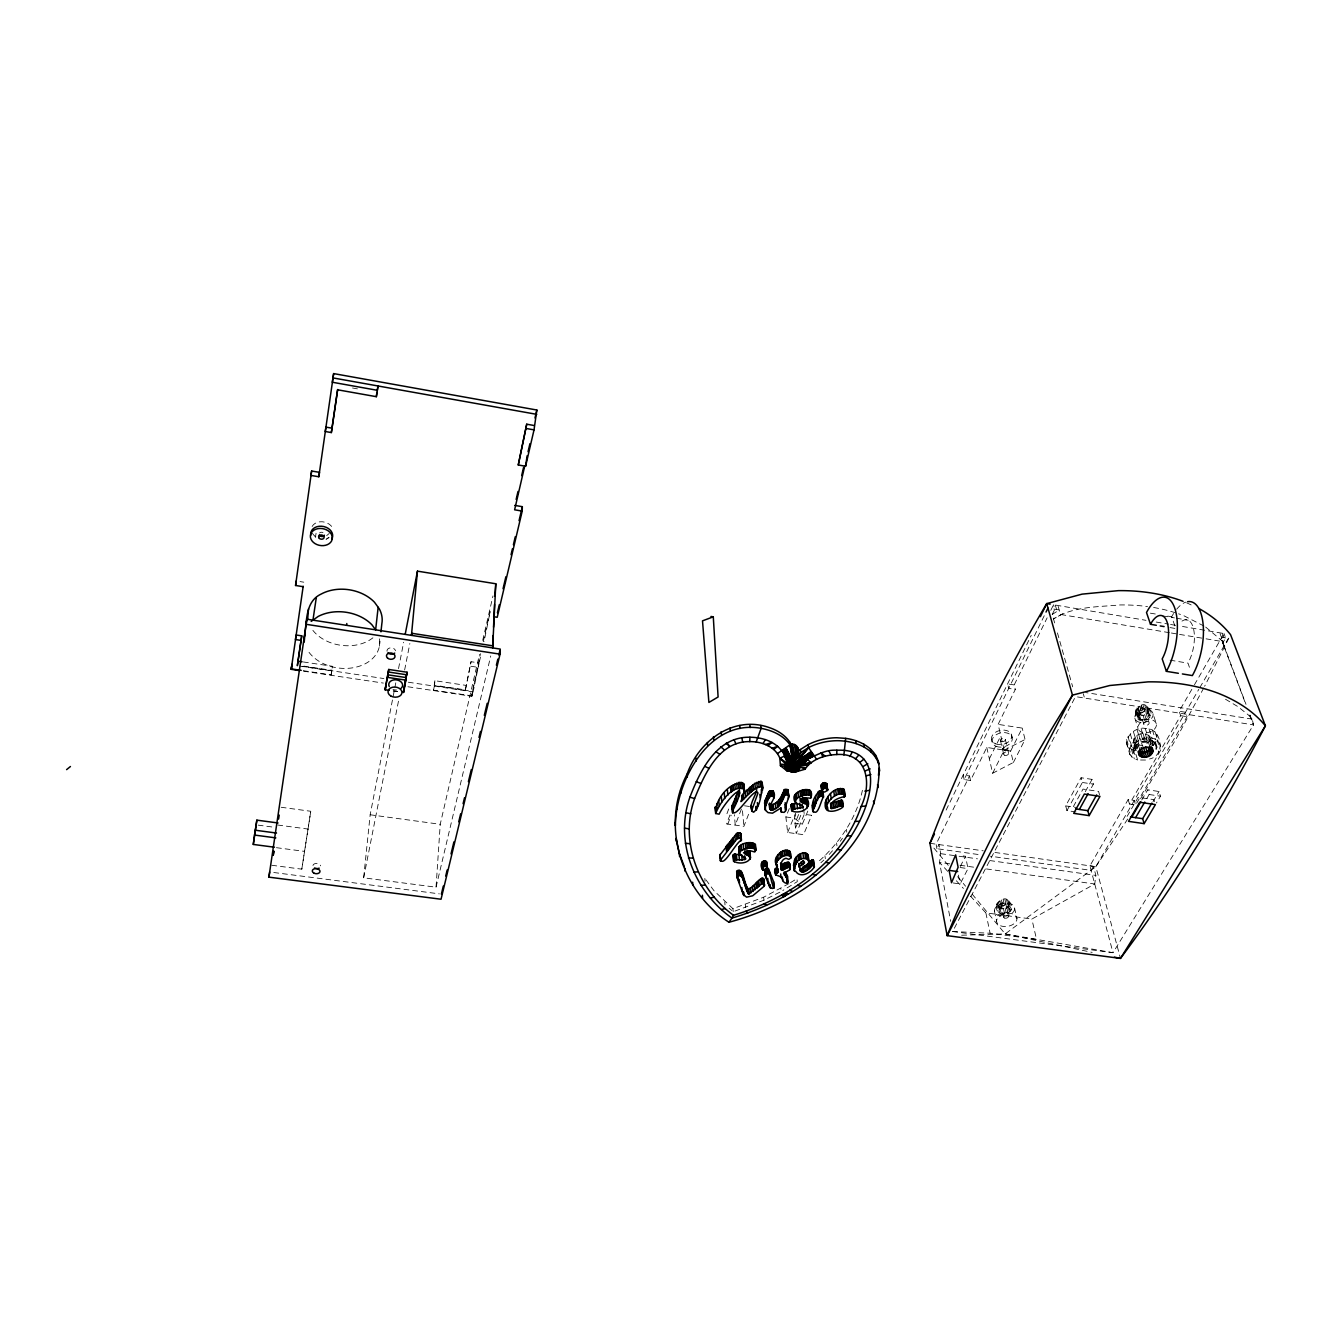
<?xml version="1.0" encoding="UTF-8"?>
<svg xmlns="http://www.w3.org/2000/svg" width="1332" height="1332" viewBox="0 0 1332 1332"><rect width="100%" height="100%" fill="white"/><g stroke="black" fill="none" stroke-linecap="round" stroke-linejoin="round"><path stroke-width="0.75" stroke-dasharray="5 3.75" d="M1136.313 750.649C1123.858 732.117 1154.511 725.857 1152.646 746.936M1135.43 711.837C1148.317 689.776 1155.16 726.373 1135.43 711.837C1134.231 727.705 1159.006 719.813 1148.45 707.575M1135.763 749.233L1133.432 740.009M1135.447 710.589L1137.645 718.664M1137.178 748.917C1137.212 742.74 1147.052 739.893 1150.831 744.521M434.898 680.702L433.516 690.143L472.294 695.92L479.12 662.936L471.045 661.704L465.401 689.876L434.548 685.247L434.898 680.702L465.667 685.331M407.942 686.763L471.411 696.22L480.452 653.679M472.294 695.92L472.527 691.375L433.849 685.58M465.401 689.876L471.045 661.704M395.787 682.817L370.163 814.768L363.653 877.821L436.047 887.195L440.226 824.292L479.453 654.512M379.404 646.203L380.07 640.043M1145.52 760.039L1137.645 759.989L1134.681 750.316C1117.032 746.07 1132.433 725.507 1145.204 728.438C1161.471 727.438 1166.649 755.594 1149.533 758.974M1160.522 746.519C1155.46 724.758 1110.988 749.7 1137.645 759.989M1132.933 747.235L1135.114 755.061L1133.232 751.348C1133.482 740.009 1157.058 736.213 1156.126 749.383C1157.924 735.73 1136.529 736.479 1132.933 747.235L1133.549 749.233M1153.296 745.287L1157.042 739.743L1156.725 734.148M970.412 896.053L985.863 912.87L1031.867 919.047L1094.737 883.998L1095.87 875.407L1093.439 866.333L993.506 852.264M303.213 670.679L331.135 674.858L332.401 666.283L302.081 661.771M331.135 674.858L332.401 666.283M271.761 865.267L301.798 869.163L310.772 811.271L280.386 807.159M301.798 869.163L310.772 811.271M978.054 854.478L936.929 848.7L938.977 844.555L940.708 853.679L939.526 862.42L950.698 921.378M316.067 533.266L315.451 537.279L314.136 534.282M996.569 904.761C1011.937 885.663 1013.802 920.029 996.569 904.761C993.672 919.779 1018.764 914.818 1009.756 902.064M398.534 668.614L403.663 642.224M363.653 877.821L399.001 698.517M404.628 669.996L409.856 643.506M433.516 690.143L434.548 685.247M482.717 640.359L492.99 595.904M483.233 641.674L490.176 611.638L484.099 641.491M471.411 696.22L480.935 655.128M436.047 887.195L490.742 655.943M862.42 790.309C856.409 818.597 839.11 843.556 817.582 862.42M726.939 813.702L728.954 808.341M729.953 814.984L726.573 823.909L743.905 826.34L749.417 812.104M1137.228 716.25C1138.694 710.905 1148.484 708.624 1150.698 714.402M727.805 824.092L731.185 815.167M741.391 809.09L735.247 825.124L734.348 814.734M1135.796 747.685C1137.695 741.042 1149.866 738.228 1152.696 745.387L1149.732 736.28M1146.885 743.656L1150.232 739.277M803.562 808.557L804.262 814.268L811.671 815.317L803.546 834.681L787.645 832.467L785.88 816.949L789.476 808.124M787.645 832.467L795.62 813.036M795.82 814.618L794.372 818.148L796.203 833.665L804.262 814.268M798.617 814.485L794.988 823.293L802.28 824.325L808.158 810.239M795.537 827.938L802.83 810.322M946.12 810.089L1031.251 635.347M986.779 747.452L992.623 773.243L1013.369 762.47L1010.638 751.082L986.779 747.452L970.512 780.485L964.168 779.553L1046.153 611.821M964.168 779.553L963.202 775.024L969.546 775.957L936.08 844.172L936.929 848.7M992.623 773.243L1004.195 750.149L998.118 724.375L1015.317 689.443L1014.201 684.931L1047.135 617.815M1050.782 610.356L1053.529 604.761L1146.003 620.329M1054.644 622.926L1052.23 614.435L1054.811 609.223L1053.529 604.761M1228.787 638.261L1204.644 686.263M989.36 758.84L1000.815 735.764M1010.638 751.082L1022.227 728.105L998.118 724.375M960.305 866.466L965.5 856.26L959.589 855.427M1013.369 762.47L1025.057 739.493L1022.227 728.105M953.229 882.983L960.156 883.932L968.014 868.614L965.5 856.26M1203.728 687.995L1176.239 738.677L1140.275 799.217M1225.523 699.25L1237.794 706.559L1248.334 714.934L1252.213 719.113L1253.529 724.908L1112.986 952.696L952.63 931.534L969.896 898.501M970.862 896.669L1074.508 698.451M1076.006 811.954L1066.949 810.639L1065.7 805.877L1081.084 777.738L1092.073 779.387L1093.406 784.132L1090.076 790.142M1066.949 810.639L1082.383 782.483L1081.084 777.738M1073.342 806.643L1083.016 789.093L1098.584 791.408L1099.516 794.705M1085.28 791.674L1092.073 779.387M961.654 935.214L1005.194 933.915L1112.986 952.696L1089.909 865.85L1128.171 799.55L1134.281 800.449L1135.164 803.462M1133.582 804.661L1129.486 804.045L1180.652 715.667L1179.17 711.255L1193.439 686.529M1194.454 684.765L1224.008 633.549L1180.818 626.19M1093.439 866.333L1091.108 870.362L990.375 856.21M1244.804 701.681L1222.726 642.973L1225.656 637.911L1224.008 633.549M972.193 894.172L1005.194 933.915L1095.836 866.682L1198.817 689.343M1199.849 687.578L1228.504 638.178M1127.088 816.416L1138.194 797.319L1153.895 799.65L1155.41 804.595M1136.646 803.196L1187.012 716.683L1185.513 712.27L1179.17 711.255M1141.74 800.016L1147.718 789.809L1159.023 791.508L1160.488 796.203L1156.459 802.996M1146.769 798.584L1149.15 794.505L1147.718 789.809M1152.996 801.697L1159.023 791.508M1127.705 819.047L1095.836 866.682L1120.478 958.407M840.242 841.291L842.423 838.244M829.203 854.445L833.083 850.149M1011.271 908.923C1009.706 902.547 996.786 905.044 998.068 911.604M820.912 862.72L823.859 860.056M326.656 535.614L329.22 533.466M326.057 539.627L328.638 537.479M1052.23 614.435L1059.223 609.973L1051.398 608.657M705.977 879.886L713.919 890.625L732.95 908.707L763.636 897.219L788.91 883.616M790.525 882.633L796.952 878.687L797.285 881.651L782.8 890.509M1062.653 613.786L1053.512 618.93C1072.793 606.293 1097.851 607.026 1120.046 604.944A153.696 105.511 -14.9 0 1 1147.535 606.576M1004.195 750.149L1025.057 739.493M734.981 911.071L763.935 900.182L781.201 891.491L780.885 888.544M1142.806 745.371L1136.579 745.054L1133.399 741.558M952.63 931.534L990.092 933.233L1036.529 939.376L1031.867 919.047M273.776 872.51L439.327 893.855M276.423 847.685L304.212 851.331M277.705 825.008L308.358 829.103M258.142 825.124L273.51 827.172M370.163 814.768L440.226 824.292M949.749 863.835L939.526 862.42L947.951 871.594M959.956 865.267L974.241 867.249M986.496 868.947L1094.737 883.998M960.089 867.515L968.014 868.614M929.936 843.306L983.249 850.815M1089.909 865.85L1095.836 866.682M940.708 853.679L957.042 855.96M959.09 856.26L977.455 858.824M989.709 860.539L1095.87 875.407M744.488 805.777L749.733 806.526M785.88 816.949L794.372 818.148L802.28 824.325M1082.383 782.483L1093.406 784.132M303.896 666.117L331.735 670.296M302.164 666.333L383.849 678.554M408.341 682.234L471.645 691.708M299.367 666.033L331.785 670.878M1149.15 794.505L1160.488 796.203M303.53 671.178L383.366 683.083M393.489 690.808L397.552 691.408M393.206 690.975L397.252 691.591M1065.7 805.877L1076.556 807.492M470.795 666.233L478.904 667.465M1252.213 719.113L1085.613 692.54M300.033 581.585L303.779 582.184M1014.201 684.931L1007.608 683.882L1008.724 688.394L1015.317 689.443M1077.505 696.936L1253.529 724.908L1249.649 714.035M1180.652 715.667L1187.012 716.683M1170.112 660.189L1187.977 663.136L1190.475 670.246M1156.243 622.061L1168.53 624.125M1170.578 624.475L1178.77 625.84M1169.962 627.572L1175.806 628.554L1171.661 616.766A44.788 19.714 -79 0 1 1173.592 613.503M1225.656 637.911L1221.411 637.196L1222.726 642.973M1169.346 632.683L1060.505 614.452L1057.924 605.494M1171.377 633.016L1177.505 634.049M1179.536 634.398L1204.011 638.494M1206.059 638.827L1223.092 641.691L1224.424 647.452L1222.01 640.492L1246.019 704.362M1150.382 613.17L1158.124 614.468M1167.798 616.117L1171.661 616.766M1162.586 615.884L1174.408 617.882M1176.372 618.215L1188.194 620.212M352.497 387.978L358.608 389.077M1005.194 933.915L1092.157 952.397M1186.629 602.813L1191.824 605.227M1204.011 626.057L1183.915 615.767A153.696 105.511 -14.9 0 0 1178.57 613.802M1205.693 627.089L1223.092 641.691L1219.729 632.75M729.103 908.274L731.834 910.522M956.376 880.768L963.402 888.411M933.899 848.068L948.417 865.567M957.658 876.689L965.583 886.23M1222.277 633.166L1223.958 637.628M1249.899 715.234L1253.529 724.908M1153.079 713.852A9.391 6.377 -16 0 1 1140.275 722.443A9.391 6.377 -16 0 1 1138.494 711.521A9.391 6.377 -16 0 1 1153.079 713.852L1156.392 724.092A9.441 6.377 -15.8 0 1 1143.489 732.7A9.441 6.377 -15.8 0 1 1141.724 721.761A9.441 6.377 -15.8 0 1 1156.392 724.092M1147.585 706.609L1150.665 715.667M1155.011 731.801L1158.107 741.474M1148.351 711.271L1150.182 716.949M1146.369 705.893L1148.184 711.554M1157.042 739.743L1160.139 749.417M1147.451 712.487L1149.266 718.164M1144.837 705.461L1146.652 711.138M1152.396 730.003L1155.493 739.66M1155.643 742.623L1158.723 752.297M1144.937 709.69A2.731 1.848 -16 0 1 1141.224 712.187A2.731 1.848 -16 0 1 1140.692 709.007A2.731 1.848 -16 0 1 1144.937 709.69L1149.133 722.826A2.747 1.848 -15.9 0 1 1145.387 725.341A2.747 1.848 -15.9 0 1 1144.854 722.16A2.747 1.848 -15.9 0 1 1149.133 722.826M1143.139 705.377L1144.937 711.038M1155.26 743.256L1155.893 745.254M1155.776 745.254L1156.409 747.252M1153.995 741.541L1154.628 743.539M1144.638 714.385L1146.436 720.046M1149.05 728.854L1152.13 738.511M1141.358 705.61L1143.339 712.287M1152.047 740.209L1152.679 742.19M1152.03 741.841L1153.246 745.67M1142.923 714.934L1144.721 720.612M1139.643 706.176L1141.441 711.854M1148.65 735.081L1151.081 742.757M1149.583 739.36L1150.215 741.358M1149.616 740.842L1152.03 748.517M1139.643 710.905L1143.788 724.059M1145.204 728.438L1149.533 741.857M1138.094 707.026L1139.892 712.703M1137.961 708.557L1139.742 714.235M1148.467 742.34L1149.683 746.17M1139.459 715.084L1141.258 720.762M1145.204 733.682L1147.618 741.341M1136.829 708.091L1138.61 713.769M1146.735 739.044L1147.368 741.042M1137.861 713.186L1139.659 718.864M1137.944 714.668L1139.726 720.346M1135.93 709.307L1137.711 714.984M1136.712 713.952L1138.494 719.63M1143.072 733.566L1145.47 741.241M1141.124 728.787L1144.155 738.444M1143.722 739.31L1144.338 741.308M1140.841 733.865L1143.239 741.541M1134.814 718.065L1138.011 728.304M1140.725 740.126L1141.358 742.124M1141.607 743.09L1142.623 746.37M1138.694 734.565L1141.074 742.24M1137.095 729.886L1140.109 739.543M1136.762 735.614L1139.126 743.273M1137.994 741.425L1138.61 743.423M1138.477 745.57L1139.659 749.4M1135.164 736.929L1137.528 744.605M1133.399 731.651L1136.379 741.308M1135.68 743.123L1138.344 750.815M1134.032 738.428L1136.396 746.103M1135.031 744.172L1137.395 751.847M1130.285 733.949L1133.249 743.622M1133.965 745.104L1134.564 747.102M1134.098 746.703L1135.264 750.532M1130.352 741.691L1133.832 753.346M1127.971 736.646L1130.918 746.32M1131.351 749.183L1134.298 758.857M1126.589 739.526L1129.536 749.2M1128.737 747.418L1131.667 757.092M1126.273 742.407L1129.936 754.778M1128.171 799.55L1129.486 804.045M1083.282 693.739L1084.231 697.019M1055.294 605.061L1056.576 609.523M1057.458 632.916L1072.693 686.829M1011.604 735.081L1012.203 737.562M1005.294 739.393L1008.557 753.113M1000.449 740.509L1003.679 754.228M991.624 739.693L992.19 742.19M1014.684 908.524A10.24 6.51 -10.4 0 1 999.583 915.966A10.24 6.51 -10.4 0 1 999.366 904.594A10.24 6.51 -10.4 0 1 1014.684 908.524L1016.965 918.73A10.29 6.51 -10.4 0 1 1001.764 926.173A10.29 6.51 -10.4 0 1 1001.564 914.818A10.29 6.51 -10.4 0 1 1016.965 918.73M1009.057 901.098L1011.071 910.072M1007.974 900.315L1010.422 911.205M1006.559 899.783L1007.824 905.544M1008.108 906.476L1009.373 912.237M1006.742 907.342L1007.991 913.086M1004.927 899.533L1006.193 905.294M1005.66 903.446L1008.441 916.15M1003.179 899.599L1004.445 905.344M1005.127 907.958L1006.376 913.702M1001.448 899.949L1002.696 905.71M1003.396 908.307L1004.644 914.068M1000.915 904.478L1003.662 917.182M999.832 900.582L1001.081 906.343M998.451 901.448L999.699 907.192M1000.032 908.124L1001.264 913.885M998.351 905.41L999.583 911.171A5.195 3.313 -10.4 0 0 1007.924 911.871A5.195 3.313 -10.4 0 0 1006.642 906.426A5.195 3.313 -10.4 0 0 999.383 910.322M997.418 902.48L999.866 913.352M969.546 775.957L970.512 780.485M996.769 903.612L998.767 912.587M994.405 910.922L996.569 921.128M985.863 912.87L990.092 933.233M958.407 875.091L960.156 883.932M846.369 829.22L846.802 832.167M836.546 842.906L836.962 845.853M824.941 855.777L825.341 858.724M763.636 897.219L763.935 900.182M742.473 810.805L743.905 826.34M745.404 904.678L745.67 907.625M732.95 908.707L733.199 911.654M724.774 901.947L725.008 904.911M704.844 878.354L705.044 881.318M1153.629 607.492A153.696 105.511 -14.9 0 1 1176.755 613.203M1176.672 609.223A44.788 19.714 -79 0 1 1185.746 602.147M1181.984 621.128A26.324 11.588 -79 0 1 1194.021 631.418A26.324 11.588 -79 0 1 1187.977 663.136M396.536 689.959A6.96 5.062 5.6 0 1 392.99 689.427M387.046 651.298A4.279 3.163 6.2 0 1 390.642 647.852A4.279 3.163 6.2 0 1 395.487 650.765M312.97 865.517A3.863 2.547 5.6 0 1 316.733 863.452A3.863 2.547 5.6 0 1 320.612 865.85M379.437 638.844A38.145 28.138 7.9 0 1 351.964 667.931A38.145 28.138 7.9 0 1 307.026 649.317M372.893 637.828A37.646 28.072 8.2 0 1 311.455 628.388M319.547 532.95A2.764 2.131 10.5 0 1 322.993 532.567M329.171 537.579A11.039 8.508 10.5 0 1 326.723 538.544M315.851 536.779A11.039 8.508 10.5 0 1 312.304 533.05M312.138 526.473A11.039 8.508 10.5 0 1 322.178 521.761A11.039 8.508 10.5 0 1 332.434 527.722M1002.563 748.8C1006.826 754.994 1008.907 742.707 1002.563 748.8M995.687 743.872A10.256 7.11 -12.5 0 0 1011.687 736.946A10.256 7.11 -12.5 0 0 997.435 731.268A10.256 7.11 -12.5 0 0 995.687 743.872M996.269 746.37A10.273 7.11 -12.5 0 0 1012.287 739.443A10.273 7.11 -12.5 0 0 998.034 733.765A10.273 7.11 -12.5 0 0 996.269 746.37M1001.281 741.458A2.481 1.715 -12.5 0 0 1005.294 740.009A2.481 1.715 -12.5 0 0 1002.064 738.411A2.481 1.715 -12.5 0 0 1001.281 741.458M1001.731 905.327A2.431 1.548 -10.5 0 0 1005.66 903.995A2.431 1.548 -10.5 0 0 1002.497 902.58A2.431 1.548 -10.5 0 0 1001.731 905.327M1004.478 918.014A2.448 1.548 -10.4 0 0 1008.424 916.699A2.448 1.548 -10.4 0 0 1005.244 915.267A2.448 1.548 -10.4 0 0 1004.478 918.014M1141.807 719.746A5.461 3.713 -16 0 0 1149.266 714.735A5.461 3.713 -16 0 0 1140.758 713.386A5.461 3.713 -16 0 0 1141.807 719.746M1004.511 755.177A2.498 1.715 -12.4 0 0 1008.557 753.729A2.498 1.715 -12.4 0 0 1005.294 752.13A2.498 1.715 -12.4 0 0 1004.511 755.177"/><path stroke-width="1.5" d="M534.132 425.507L526.723 424.192L518.265 464.985L525.591 466.25L534.032 429.87L536.846 410.023L333.649 373.593L332.284 382.234L377.406 390.309L377.955 385.964L332.967 377.905M773.376 792.806L772.993 790.992L768.864 791.774L764.735 801.464L765.467 810.272L768.065 812.62L772.51 813.186L781.035 807.941L781.418 812.104L784.082 812.387L785.48 811.105L786.03 804.961L788.91 796.653L787.728 789.676L784.365 789.56C781.817 795.753 778.171 805.028 770.096 804.661L769.43 804.029L770.645 809.923C778.737 810.306 782.4 801.015 784.981 794.838L788.344 794.954M798.634 768.481L798.684 766.932M525.591 466.25L527.106 455.794M518.265 464.985L526.723 424.192M799.816 767.382C795.953 771.578 788.744 769.23 785.547 765.284L785.364 767.498C787.861 754.711 809.989 767.182 794.471 772.277L804.878 769.28C811.804 759.073 824.874 755.061 836.746 754.528L836.862 750.216C881.568 748.434 873.559 793.306 859.556 821.278C834.898 871.245 783.982 902.696 731.984 918.081L728.97 922.243C681.035 891.358 660.306 825.39 687.112 774.042C698.8 740.825 733.632 715.018 769.18 727.555A46.853 33.217 -5.4 0 1 789.626 741.874L792.873 748.434L794.421 758.358L792.507 758.258M1152.846 750.632C1150.432 743.789 1136.596 747.951 1139.143 755.028C1143.738 760.772 1156.642 754.794 1151.797 747.352M493.606 616.699L497.219 617.282L522.211 511.088L522.327 506.676L514.768 505.394M808.174 856.942C806.926 847.652 792.274 856.243 794.372 863.619L793.556 865.317L794.521 866.25M794.971 868.88C795.237 850.682 822.427 860.039 799.633 869.679C802.763 875.74 809.823 868.248 812.637 865.134L814.368 866.599C811.688 872.61 800.282 878.687 795.803 871.478L794.155 870.579L794.405 862.503M500.049 654.162L500.249 649.084L306.893 619.213L306.11 624.308L500.049 654.162L441.042 899.233L268.914 877.155L306.893 619.213M493.19 635.481L492.657 647.901L495.787 583.766L417.465 571.145L405.244 634.099M493.539 627.206L494.522 604.428M494.888 596.137L495.787 583.766M836.746 754.528C867.432 752.43 872.244 783.216 861.121 806.476C842.157 862.653 788.028 898.667 733.499 915.284C697.835 889.393 679.437 840.875 694.605 798.584C704.462 774.392 718.814 741.125 749.75 741.608L749.933 737.245C761.971 737.262 774.924 741.325 782.217 751.415L792.94 761.887L789.626 741.874M754.728 846.22C756.709 839.693 735.614 842.773 739.576 849.649L739.876 853.163M798.9 768.314L799 766.633M774.142 887.578C770.412 882.5 770.762 871.195 766.599 868.331L767.132 873.592L765.117 875.424L769.913 887.628L772.443 888.494L774.142 887.578L773.576 881.734L768.431 868.581M719.779 855.261L736.546 833.549L740.043 832.766L740.942 833.715L741.425 840.142C735.397 842.307 720.779 873.775 720.046 855.793M720.179 860.539L736.996 838.81L740.509 838.044L741.425 840.142M403.879 689.743L403.646 692.324L406.293 677.588L387.945 674.825L387.679 677.405L406.06 680.153M407.076 672.227L403.33 692.49L407.076 672.227L388.728 669.463L385.098 689.776L389.16 690.376M417.465 571.145L411.455 635.364L411.871 633.299L493.14 645.87M785.364 767.349C789.227 770.845 795.853 770.046 799.3 766.333L796.886 763.369L792.074 762.653L787.678 764.618L786.296 768.114L788.711 771.128L795.97 771.128L799.117 768.164L799.2 763.419C797.169 767.948 790.975 772.31 786.196 769.247M798.384 768.664L795.304 771.228L797.868 768.914L797.452 766.166L792.34 764.601L787.945 767.465L788.378 770.229C799.3 775.507 793.223 746.586 789.976 744.821A46.936 33.233 -5.4 0 0 769.513 730.502C713.12 712.12 676.14 777.522 675.357 825.54L675.191 822.577M799.067 866.949C797.618 864.168 804.528 858.324 804.495 862.803L799.067 866.949L798.651 863.452M733.499 915.284L731.984 918.081C694.405 891.724 674.109 841.408 689.926 797.152C700.066 770.712 716.783 736.363 749.933 737.245M878.454 775.39L879.187 767.998C878.604 848.934 800.299 903.263 728.97 922.243M385.098 689.776L388.728 669.463M385.364 689.593L385.631 687.029M789.726 869.813C791.008 861.454 777.605 878.038 781.451 864.901C786.663 860.722 792.19 861.754 789.726 869.813L783.616 873.426C788.161 876.606 789.36 887.745 782.883 881.101C782.483 873.226 772.477 878.454 775.091 869.28L777.438 867.315M380.952 631.818L381.851 623.609A37.646 28.072 8.2 0 0 379.387 608.974L374.508 602.264A37.646 28.072 8.2 0 0 321.428 593.922C304.229 601.748 307.342 622.777 304.112 638.045M378.155 607.275L375.641 629.836L371.944 624.808A38.145 28.138 7.9 0 0 318.148 616.466L311.189 621.395M331.352 432.567L332.034 428.171L325.924 427.122L325.224 431.501L331.352 432.567L337.595 389.793L376.357 396.686L376.923 392.341M274.442 847.219L253.28 844.438L255.228 830.219L276.523 833.049M278.055 822.976L256.86 820.146L253.28 844.438M303.08 586.679L295.554 585.481L311.638 471.012L319.514 472.344L318.814 476.756L310.922 475.424L311.638 471.012M299.434 670.562L291.242 669.33L303.197 586.213M318.814 476.756L333.649 373.593M738.91 846.786L739.427 854.078L745.87 858.824L742.14 860.022L734.764 859.54L733.549 861.138C738.144 864.268 748.334 863.702 750.482 857.691L748.551 855.843L748.051 850.582L749.999 852.43L749.333 854.095M301.049 640.392L297.352 665.717L301.731 635.847L296.154 634.998L295.438 639.543L301.049 640.392L301.731 635.847M332.034 428.171L337.662 389.51M308.508 608.874L307.659 619.447M273.243 855.211L273.843 851.181M312.953 620.146L316.3 597.585M273.243 855.36L273.843 851.398M278.604 819.063L279.204 815.101M789.31 757.375L782.334 750.582L787.628 763.669L779.836 758.091C775.107 746.453 761.571 741.474 749.75 741.608M268.914 877.155L269.697 871.994M291.958 664.335L291.242 668.897L301.215 670.379M291.242 669.33L291.941 664.801M751.731 810.439L757.958 793.04C755.044 785.048 733.333 822.46 732.8 810.455C751.598 773.343 725.84 799.999 719.13 814.185L715.634 813.502C714.168 800.499 730.485 779.52 743.822 783.932L744.455 791.108L740.958 801.614C747.369 796.303 752.93 787.379 761.821 786.663L762.437 787.162C761.022 795.087 760.006 806.976 753.662 812.22C746.37 807.625 756.276 795.57 756.743 789.71M256.86 820.146L254.562 835.064L275.824 837.878M295.554 585.481L296.27 580.985M376.357 396.686L377.955 385.964L536.763 414.352M799.034 768.681L795.304 771.228M755.377 844.205L756.06 849.933L754.628 851.947L750.166 850.715L743.539 852.746L748.551 855.843M761.488 786.479L762.254 783.582L761.271 781.385L754.894 783.416L743.189 793.639L743.689 798.917M732.45 812.603L732.067 805.96L738.311 790.758L738.777 796.037M843.905 755.028L845.67 738.361L836.829 737.745A46.553 32.551 -7.8 0 0 808.158 744.638L800.349 749.533L794.055 755.394L795.837 755.843L794.438 744.505L790.775 743.955M808.158 806.027L808.124 804.744C795.087 801.648 800.832 796.569 810.555 798.268C817.282 782.483 786.613 790.858 795.72 802.863C813.669 810.339 794.671 805.66 791.941 810.938C798.701 814.235 812.637 809.273 807.458 799.483L802.38 797.169M820.995 785.214L821.927 791.491L824.608 792.057L827.472 790.442L826.906 783.632L822.893 783.033L821.228 786.23M825.507 801.997C827.338 794.705 836.33 785.863 844.155 789.46L844.854 796.503C839.693 797.535 828.687 800.915 831.251 808.524C862.77 798.018 820.878 824.275 825.507 801.997L826.323 808.557M826.206 807.259C828.054 799.933 837.079 791.125 844.921 794.705L844.854 796.503M744.555 790.509L744.305 789.21C731.634 784.182 719.813 803.446 715.634 813.502M763.952 880.435C760.988 873.342 753.313 889.326 748.134 888.76C744.055 884.698 742.99 864.202 736.663 872.71M516.15 499.433L517.998 491.491M521.678 475.591L523.509 467.649M534.998 417.965L536.846 410.023M528.038 451.764L529.92 443.673M524.775 465.85L514.618 509.806L522.211 511.088M497.402 612.787L499.284 604.778M503.046 588.761L505.877 576.739M511.038 554.728L512.454 548.717M513.403 544.705L515.284 536.696M519.047 520.679L522.327 506.676M441.375 894.122L443.306 886.08M445.721 876.04L447.169 870.012M451.015 853.945L453.912 841.891M458.741 821.811L460.672 813.769M463.086 803.729L464.535 797.702M468.398 781.634L471.295 769.58M479.004 737.445L480.452 731.418M484.315 715.351L487.212 703.313M496.386 665.151L497.835 659.124M498.801 655.094L499.766 651.082M827.472 790.442L826.906 783.632M769.996 809.29C768.78 803.113 777.405 798.018 773.343 791.241M762.204 868.547L764.285 866.333L766.416 866.449L767.415 868.381C763.769 874.158 759.173 866.366 762.004 862.137L765.883 861.188L766.416 863.869M777.522 866.316C768.015 856.093 792.873 840.875 790.875 857.991L788.86 859.356L785.93 858.258C780.952 859.406 779.753 866.133 782.017 870.162M790.875 857.991L790.842 857.242C787.761 853.113 780.868 856.526 778.371 859.889C772.493 863.835 781.618 871.444 775.923 873.792L775.64 874.541M346.586 625.341L346.803 623.509M788.094 770.728C792.89 772.61 796.17 765.767 797.302 761.987L791.874 761.188L793.489 771.827L797.319 770.112M786.463 766.3L785.264 766.666L785.58 768.847L787.428 771.245L780.419 765.7L779.836 758.091L784.465 756.21L792.94 761.887L789.976 744.821L777.522 753.529M764.601 870.162L765.117 869.03L765.634 874.292M331.901 538.744L332.617 536.63A11.072 8.525 10.5 0 0 321.495 526.223A11.072 8.525 10.5 0 0 310.806 535.298M764.718 884.964L762.12 883.549L748.601 894.022L741.957 876.906L739.243 875.357L736.962 877.255L743.223 894.371L746.569 897.152L752.697 895.787L763.952 886.413L764.019 879.27M305.078 631.468L304.245 642.074M774.142 797.352C768.581 792.174 765.767 805.011 765.117 809.173M1140.042 756.027L1138.527 751.098C1142.723 753.829 1149.616 751.864 1151.248 747.002L1152.813 751.931M842.274 801.231L841.524 800.166L830.535 803.263L831.251 808.524M791.757 771.628L795.038 771.178L797.119 769.23L796.752 766.932L792.49 765.617L788.81 768.015L789.177 770.329L791.757 771.628L792.956 768.631L795.554 771.278M823.526 796.986C816.749 792.923 815.967 806.776 812.736 810.505C817.965 817.998 820.812 800.033 823.526 796.986C823.243 780.535 808.957 802.597 813.386 807.209M756.176 741.974L761.055 728.521L760.738 725.557M949.117 870.379L955.66 854.878L958.124 867.249L951.514 882.75L949.117 870.379L957.708 871.561M845.67 738.361C859.956 740.176 876.356 748.534 878.804 764.085C873.109 747.119 853.612 740.742 837.262 740.692A46.637 32.551 -7.7 0 0 808.541 747.585L796.636 762.437L813.103 756.21L813.552 755.211L802.08 759.523M791.591 810.256L790.975 804.994L792.557 803.729L796.969 803.679L797.602 808.94M1198.75 608.424C1210.888 615.134 1221.877 623.809 1230.552 634.648L1265.4 725.823C1223.309 806.992 1175.074 885.047 1120.478 958.407L947.152 935.647L929.936 843.306L934.431 834.082M1040.359 616.683L1046.719 603.612L1082.083 594.139L1118.381 590.642A159.674 110.14 -15 0 1 1183.066 601.315M1046.153 611.821L1047.968 608.075M811.388 795.987C806.892 792.89 793.989 796.536 795.72 802.863M1079.37 809.44L1088.127 793.639M1089.16 815.617L1099.982 796.353L1084.365 794.038L1073.692 813.352L1089.16 815.617L1087.811 810.672L1096.636 794.904M849.783 756.493L852.047 752.497M1131.8 817.049L1140.758 801.731M1135.597 817.665L1144.737 802.064M763.036 743.556L765.4 739.56M1144.138 823.642L1155.41 804.595L1139.676 802.247L1128.537 821.361L1144.138 823.642L1142.656 818.697L1151.847 803.113M796.919 751.581L797.768 747.552L794.438 744.505M740.376 835.83L740.942 833.715M806.526 802.597L807.458 799.483M787.145 883.049L787.428 876.09L785.197 872.16L785.78 877.422M799.999 765.334L799.3 766.333L800.116 766.017M787.029 769.813L790.958 771.811L796.253 770.728M796.636 770.279L797.535 769.063M836.862 750.216C821.894 749.05 810.639 760.089 796.636 762.437L808.541 747.585L808.158 744.638M803.745 871.861L803.129 866.599L806.526 865.117L811.987 859.873L813.536 860.455L814.068 867.548M733.549 861.138L732.966 855.161L734.315 854.262L741.674 854.744L742.14 860.022M855.427 758.957L858.524 755.327M739.377 852.064C743.489 848.584 751.598 846.07 756.06 849.933M816.566 759.307L808.541 747.585L794.754 761.155L796.886 763.369L798.051 762.37L798.584 764.635L799.899 764.651M794.421 758.358L800.715 752.497L808.541 747.585M773.875 749.466L777.638 746.303L772.011 748.368M804.611 762.12L807.625 759.623L811.105 762.703L799.999 765.484L808.374 765.234M860.072 762.254L863.869 759.123M66.6 769.63L70.446 766.516M827.755 789.56L824.608 787.978L821.661 791.075M767.915 745.62L772.077 742.44L765.417 744.555M813.552 755.211L796.636 762.437L811.221 751.648L801.431 758.291M789.293 853.862L790.242 851.981M804.528 761.638L807.625 759.623L802.08 760.622M801.697 759.39L813.219 754.711L796.636 762.437L811.887 752.663L801.365 758.874M863.519 766.25L867.798 763.719M799.2 763.419L799.3 764.252L807.625 759.623L801.881 761.271M796.636 762.437L812.553 753.696L801.531 759.123M797.868 760.938L796.536 761.604L796.886 763.369M802.563 761.904L807.625 759.623L804.595 762.054L807.625 759.623L798.151 763.203L798.051 762.37M865.6 770.745L870.179 768.88M713.286 616.833L702.513 620.845L708.89 702.447L718.098 696.986L713.286 616.833L710.938 616.466M804.112 759.024L813.103 756.21M800.482 760.372L812.32 756.693M799.999 765.484L801.448 765.034M805.427 759.14L810.755 757.675M866.266 775.79L870.928 774.541M721.528 909.523L725.291 908.541M710.389 897.968L714.402 897.219M864.834 791.125L869.413 790.326M767.132 873.592L768.964 873.842M790.958 771.811L795.97 771.128M799.3 764.252L811.105 762.703M701.065 885.447L705.311 884.947M861.121 806.476L865.584 806.01M693.706 872.077L698.135 871.861M855.261 821.411L859.556 821.278M688.428 857.991L693.006 858.074M847.318 835.78L851.414 835.963M685.347 843.306L690.009 843.705M320.945 536.113L322.943 536.346M837.462 849.483L841.325 849.933M785.48 768.015L785.264 766.666M780.902 764.118L786.429 764.818L779.836 758.091M821.961 786.812L822.826 786.946M1075.873 808.924L1087.811 810.672M1130.485 816.916L1142.656 818.697M780.419 765.7L785.697 766.466M298.052 661.172L302.081 661.771M388.478 672.027L406.843 674.791M684.515 828.154L689.243 828.887M1166.382 671.345A44.905 19.164 -79.1 0 0 1174.824 608.358A44.905 19.164 -79.1 0 0 1146.502 612.504L1150.498 624.308A26.407 11.272 -79.1 0 1 1167.065 621.994A26.407 11.272 -79.1 0 1 1162.187 658.89L1166.382 671.345L1178.37 673.293M1182.366 673.942L1192.356 675.574A44.788 19.714 -79 0 0 1203.279 626.373A44.788 19.714 -79 0 0 1187.545 601.681M929.936 843.306A3710.386 1266.549 -27.6 0 1 1046.719 603.612L1050.132 604.179M1150.498 624.308L1156.342 625.291M1160.222 625.94L1164.118 626.589M805.627 767.748L800.216 766.832L804.878 769.28M526.606 428.554L534.032 429.87M825.807 862.353L829.403 863.086M1114.401 957.125L1120.478 958.407L1265.4 725.823C1253.029 710.672 1235.996 700.199 1217.947 693.173A167.865 110.323 -14.1 0 0 1148.101 681.867L1109.822 685.497L1072.46 695.138L1058.79 717.232A4123.173 1289.992 -26.5 0 0 947.152 935.647L1072.46 695.138L1046.719 603.612M686.03 812.72L690.775 813.785M793.056 769.463L788.577 765.8L787.528 762.836L789.61 763.319L794.222 769.963L797.185 770.179L798.368 767.249L794.438 764.118L790.209 764.701L787.562 767.215L789.426 771.295M1138.943 752.73L1140.841 753.229L1139.659 749.4M812.503 874.325L815.8 875.291M689.926 797.152L694.605 798.584M696.203 781.651L700.782 783.416M797.718 885.264L800.665 886.463M789.626 890.209L792.407 891.508M786.33 763.985L787.678 764.618L786.929 763.403M704.861 766.366L709.273 768.497M785.597 892.673L788.294 894.022M783.582 893.889L786.246 895.271M791.874 761.188L794.638 762.62L792.107 760.089M782.583 894.505L785.214 895.887M784.698 896.203L782.084 894.821L784.198 896.519M792.29 806.26L790.975 804.994M715.7 751.681L719.846 754.245M764.285 903.812L766.533 905.377M781.584 895.121L783.799 896.719M775.84 870.429L775.091 869.28M825.274 756.276L821.078 752.763L822.826 756.726M795.087 797.602L795.97 798.351M720.762 746.786L724.358 749.899M726.14 743.323L729.736 746.453L726.939 742.823M762.42 864.851L761.671 863.286M745.987 911.254L747.851 912.969M782.334 750.582L792.94 761.887L785.913 747.885L790.242 756.126M789.46 757.259L782.85 750.199L792.94 761.887L784.881 748.651L790.043 756.826M792.074 762.653L784.465 756.21L789.61 763.319M789.743 757.042L783.865 749.433L792.94 761.887M787.728 789.676L788.91 796.653M751.215 805.177L752.297 811.604M825.607 803.296L826.19 804.411M828.854 750.898L830.935 754.978M734.082 739.809L735.947 743.839M676.29 841.325L676.123 838.344L679.403 853.646L684.265 866.483M764.934 805.011L764.501 802.763M1150.731 748.318L1152.297 753.246M1149.683 746.17L1150.881 750.016M1149.782 749.566L1151.331 754.495M1148.084 747.485L1149.283 751.315M1148.45 750.649L1149.999 755.594M1145.553 746.603L1148.367 756.459M1145.037 752.097L1146.569 757.026M1143.405 747.285L1145.187 753.046M1143.189 752.347L1144.721 757.275M1141.191 747.585L1142.973 753.346M1141.407 752.247L1142.939 757.192M1139.809 751.831L1141.341 756.759M1138.127 751.748L1139.143 755.028M789.976 744.821L794.754 761.155L800.715 752.497L800.349 749.533M741.857 737.928L742.723 742.207M715.084 807.575L715.933 812.27M773.576 881.734L773.975 887.928M743.822 783.932L744.255 791.724M875.39 754.678L875.873 757.625M877.538 784.631L878.021 787.578M870.495 748.934L870.978 751.881M873.492 800.982L873.958 803.929M863.869 744.155L864.335 747.102M855.777 740.592L856.243 743.539M844.155 789.46L845.121 795.654M843.406 788.844L844.172 794.088M843.739 793.789L844.255 797.285M842.224 788.511L842.973 793.772M840.692 788.444L841.441 793.689M842.49 800.732L843.239 805.977M842.207 800.282L843.039 806.493M841.524 800.166L842.274 805.427M840.875 800.299L841.641 805.56M839.093 788.594L839.859 793.855M840.059 800.599L840.825 805.86M837.645 788.994L838.394 794.255M839.127 801.015L839.876 806.276M838.144 801.481L838.894 806.726M835.63 789.876L836.379 795.137M836.546 802.164L837.295 807.408M833.765 790.975L834.498 796.236M834.898 802.763L835.63 808.008M833.183 803.196L833.915 808.441M830.502 793.572L831.235 798.834M831.434 803.379L832.167 808.641M826.906 784.814L827.638 790.059M826.123 783.333L826.839 788.577M827.971 796.469L828.704 801.731M825.69 782.95L826.406 788.194M825.241 782.683L825.957 787.945M824.741 782.567L825.457 787.828M827.522 807.059L828.005 810.555M823.892 782.717L824.608 787.978M826.306 799.3L827.022 804.561M825.757 800.715L826.906 809.673M822.893 783.033L823.609 788.294M821.644 784.015L822.427 790.326M822.194 790.958L822.91 796.22M821.111 784.931L821.927 791.491M821.494 790.792L822.21 796.053M820.678 790.742L821.378 796.003M819.68 790.892L820.379 796.153M818.947 791.191L819.646 796.453M818.497 791.541L819.18 796.786M818.298 791.774L818.997 797.035M816.899 794.871L817.582 800.132M815.434 797.968L816.116 803.229M814.068 800.832L814.751 806.093M812.97 803.196L813.652 808.457M810.372 790.292L811.338 797.069M812.57 806.759L813.253 812.02M810.572 794.205L811.022 797.702M812.07 805.244L812.786 811.438M809.207 789.743L809.889 795.004M878.321 761.138L879.686 770.945M807.642 789.543L808.308 794.804M806.01 789.51L806.676 794.771M806.942 798.867L807.592 804.128M806.076 798.384L807.192 807.858M813.269 860.056L814.368 866.599M804.445 789.676L805.094 794.938M804.911 797.918L805.56 803.179M812.803 859.756L813.469 865.001M811.987 859.873L812.637 865.134M797.768 747.552L798.451 752.697M802.963 790.043L803.612 795.304M803.745 797.568L804.411 802.83M797.085 746.32L798.018 753.879M731.917 806.759L733.183 811.621M810.955 860.622L811.604 865.867M795.937 745.271L797.102 754.728M802.597 798.934L803.029 802.43M801.498 790.575L802.147 795.837M809.956 861.787L810.605 867.049M802.147 804.245L802.58 807.758M801.198 798.534L801.631 802.047M808.158 855.127L808.974 861.288M809.073 862.87L809.723 868.131M799.999 791.275L800.649 796.536M807.592 854.145L808.807 862.204M799.966 798.151L800.399 801.648M807.958 864.018L808.591 869.263M806.443 853.263L807.092 858.507M792.673 744.055L794.871 761.971M792.873 748.434L793.239 751.381M799.7 803.179L800.332 808.441M797.968 792.19L798.601 797.452M806.526 865.117L807.175 870.362M804.861 852.83L805.494 858.074M796.203 793.339L796.836 798.601M804.744 866.066L805.377 871.328M802.896 852.93L803.529 858.191M803.063 860.572L803.496 864.085M794.938 794.521L795.57 799.783M794.421 795.57L795.187 801.847M800.582 853.662L801.215 858.924M794.355 803.912L794.971 809.173M801.231 861.987L801.648 865.484M801.897 868.531L802.314 872.027M793.706 803.895L794.338 809.157M793.273 803.829L793.889 809.09M799.233 854.345L799.866 859.606M792.906 803.745L793.539 809.007M800.732 868.314L801.131 871.827M792.557 803.729L793.173 808.99M799.883 867.715L800.299 871.228M792.057 803.862L792.673 809.123M798.101 855.144L798.734 860.405M791.558 804.178L792.174 809.456M791.141 804.595L791.941 810.938M796.386 856.992L797.002 862.254M788.427 798.517L788.194 790.326M795.287 858.973L795.903 864.235M786.896 789.36L787.512 794.621M794.671 860.872L795.271 866.133M785.78 789.277L786.38 794.555M793.822 864.135L794.421 869.38M793.539 864.701L794.505 871.161M784.365 789.56L784.981 794.838M785.181 802.647L785.78 807.908M783.682 790.509L784.298 795.77M785.131 804.511L785.73 809.789M785.231 807.075L785.63 810.589M789.809 851.215L790.409 856.476M782.866 792.856L783.466 798.118M789.41 850.832L790.009 856.093M788.844 850.549L789.426 855.81M782.35 794.222L782.933 799.483M789.61 863.502L790.209 868.764M789.193 862.503L790.142 869.33M781.551 796.053L782.15 801.315M787.362 850.199L787.961 855.46M788.627 862.154L789.227 867.415M787.928 862.104L788.527 867.365M780.519 797.985L781.101 803.246M781.018 808.591L781.418 812.104M785.847 850.132L786.429 855.394M787.095 862.303L787.695 867.565M780.669 807.708L781.135 811.688M779.287 799.7L779.869 804.961M786.163 862.67L786.762 867.931M787.428 876.09L787.995 882.267M778.587 800.482L779.17 805.76M784.215 850.415L784.798 855.677M787.095 877.455L787.678 882.7M786.413 874.075L786.996 879.336M784.981 863.236L785.547 868.497M777.205 801.831L777.788 807.092M782.417 851.048L782.983 856.309M783.915 863.835L784.498 869.097M784.215 871.977L784.598 875.49M782.85 864.451L783.432 869.696M780.952 851.781L781.518 857.042M775.357 803.263L775.923 808.524M781.684 865.017L782.25 870.262M772.993 790.992L773.942 798.068M779.703 852.63L780.286 857.891M780.585 863.086L780.952 866.583M782.25 876.989L782.617 880.502M772.427 790.892L773.01 796.153M773.243 804.395L773.809 809.673M771.661 790.808L772.227 796.07M780.685 873.975L781.068 877.472M770.945 790.742L771.511 796.003M777.805 854.611L778.371 859.889M772.16 804.761L772.71 810.023M770.296 790.708L770.862 795.97M770.013 790.775L770.579 796.037M769.613 790.958L770.179 796.22M771.095 804.894L771.661 810.172M776.556 856.892L777.122 862.154M777.871 868.614L778.254 872.127M769.197 791.291L769.746 796.553M776.922 864.734L777.289 868.248M777.622 869.08L778.005 872.577M768.864 791.774L769.43 797.035M770.096 804.661L770.645 809.923M775.84 859.323L776.889 868.231M768.464 792.723L769.014 797.985M769.513 803.046L769.896 806.559M776.323 867.915L776.872 873.176M767.881 794.022L768.447 799.283M769.18 804.128L769.646 808.457M775.374 868.531L775.973 875.34M767.115 795.787L767.665 801.065M766.116 798.118L766.666 803.379M765.667 799.083L766.216 804.345M765.151 800.216L765.7 805.494M764.735 801.464L765.467 810.272M773.176 884.714L773.542 888.228M762.204 782.667L762.753 787.928M761.904 781.901L762.786 788.86M761.971 785.097L762.52 790.359M761.271 781.385L761.821 786.663M760.272 781.218L760.822 786.479M761.238 789.66L761.604 793.173M769.213 870.445L769.763 875.707M770.229 884.648L770.579 888.161M767.965 868.281L768.497 873.542M758.574 781.534L759.107 786.812M759.839 794.355L760.206 797.868M766.766 862.054L767.865 873.476M768.731 882.167L769.097 885.663M766.499 861.638L767.032 866.899M766.583 865.634L766.949 869.147M767.732 878.288L768.264 883.549M765.883 861.188L766.416 866.449M765.867 868.581L766.399 873.842M764.984 861.238L765.517 866.499M756.743 782.334L757.275 787.595M765.883 874.674L766.233 878.188M764.335 861.105L764.851 866.366M763.769 861.071L764.285 866.333M764.718 869.496L765.251 874.774M749.866 724.641L750.166 727.605M764.585 869.913L765.117 875.424M757.392 802.58L757.742 806.093M763.253 861.155L763.769 866.416M754.894 783.416L755.41 788.677M762.637 861.554L763.153 866.816M762.004 862.137L762.953 870.129M763.652 878.72L764.468 885.697M756.26 806.193L756.609 809.706M762.021 864.401L762.537 869.663M761.904 864.135L762.42 869.413M755.993 806.859L756.326 810.372M763.286 878.404L763.802 883.665M762.82 878.188L763.336 883.449M753.146 784.631L753.662 789.909M762.254 878.121L762.77 883.382M761.604 878.288L762.12 883.549M761.238 878.521L761.754 883.782M760.822 878.837L761.338 884.098M751.648 785.813L752.147 791.091M750.482 786.796L750.998 792.074M749.999 787.212L750.515 792.49M751.381 805.743L751.881 811.022M755.194 845.67L755.544 849.183M758.79 880.685L759.307 885.947M754.445 843.522L755.244 851.498M748.717 788.394L749.217 793.672M757.625 881.734L758.124 886.995M753.03 843.073L753.529 848.351M756.892 882.4L757.392 887.661M756.193 883.049L756.693 888.311M746.986 790.009L747.485 795.287M751.514 842.823L752.014 848.084M739.793 725.507L740.076 728.454M754.478 884.598L754.961 889.859M749.999 842.723L750.482 848.001M745.071 791.841L745.554 797.102M749.999 852.43L750.482 857.691M749.683 851.781L750.366 858.491M742.99 782.933L743.472 788.211M748.501 842.856L749 848.118M749.666 853.629L750.149 858.907M752.53 886.213L753.03 891.474M749.017 851.181L749.816 859.373M741.658 782.3L742.14 787.578M746.986 843.139L747.468 848.417M747.086 850.066L747.568 855.327M750.549 887.645L751.032 892.906M741.591 795.221L742.074 800.499M739.926 782.1L740.409 787.379M745.371 843.572L745.853 848.85M746.07 851.248L746.386 854.761M748.717 888.677L749.2 893.938M739.36 789.776L739.676 793.289M744.871 850.665L745.187 854.178M738.361 782.4L738.844 787.662M748.134 888.76L748.601 894.022M738.96 791.125L739.277 794.655M744.921 855.96L745.237 859.473M747.702 888.461L748.184 893.722M743.206 844.138L743.689 849.4M744.105 856.193L744.422 859.706M747.019 887.378L747.502 892.64M737.845 791.991L738.311 797.269M746.353 885.847L746.819 891.108M736.629 783.099L737.096 788.378M745.92 884.781L746.403 890.059M744.804 881.634L745.287 886.896M741.225 844.954L741.691 850.216M740.043 832.766L740.842 841.091M736.33 795.67L736.812 800.932M743.805 878.354L744.272 883.616M730.086 727.871L730.352 730.835M734.831 784.082L735.297 789.36M742.823 875.107L743.289 880.369M739.693 845.887L740.159 851.148M743.656 892.174L743.955 895.687M738.178 832.8L738.644 838.078M741.491 871.644L742.174 877.322M743.256 891.541L743.572 895.054M734.914 798.984L735.381 804.262M741.158 871.211L741.624 876.473M738.777 847.285L739.427 854.078M733.116 785.164L733.582 790.442M737.312 833.066L737.778 838.344M740.509 870.645L740.975 875.907M738.96 854.828L739.427 860.089M741.841 887.512L742.14 891.008M736.546 833.549L736.996 838.81M739.71 870.229L740.176 875.507M733.582 802.114L734.032 807.392M731.634 786.23L732.084 791.508M738.794 870.096L739.243 875.357M739.21 879.436L739.51 882.949M732.334 805.177L732.8 810.455M734.881 835.713L735.347 840.975M730.519 787.079L730.985 792.357M732.067 805.96L732.75 813.069M736.446 854.644L736.896 859.923M737.795 870.312L738.261 875.574M737.961 876.423L738.278 879.936M735.847 854.528L736.296 859.806M737.096 870.745L737.545 876.006M735.464 854.411L735.913 859.673M735.147 854.278L735.597 859.556M736.663 871.311L737.129 877.971M734.814 854.212L735.264 859.473M733.199 837.745L733.649 843.006M734.315 854.262L734.764 859.54M733.749 854.495L734.182 859.756M732.267 838.827L732.717 844.105M733.982 858.324L734.282 861.837M733.249 854.811L733.699 860.089M727.405 789.909L727.838 795.187M731.068 840.209L731.518 845.487M721.178 731.634L721.428 734.598M729.753 841.757L730.186 847.035M724.292 793.239L724.725 798.517M728.404 843.356L728.837 848.617M727.155 844.871L727.588 850.149M726.107 846.22L726.523 851.481M721.361 796.852L721.794 802.13M718.764 800.499L719.18 805.76M713.502 736.613L713.736 739.576M716.683 803.912L717.082 809.19M720.645 857.808L720.912 861.321M719.979 854.395L720.462 861.071M715.234 806.876L715.65 812.154M707.392 742.557L707.608 745.52M696.037 758.075L696.253 761.038M702.397 895.237L702.597 898.201M687.112 774.042L687.312 777.006M692.657 882.217L692.856 885.181M680.652 790.242L680.835 793.206M684.964 868.314L685.131 871.278M679.403 853.646L679.57 856.609M676.689 806.476L676.856 809.44M389.26 686.496A6.96 5.062 5.6 0 1 392.008 680.402A6.96 5.062 5.6 0 1 400.849 681.718A6.96 5.062 5.6 0 1 401.148 688.261M394.705 653.08A4.279 3.163 6.2 0 1 387.928 652.847M319.197 868.148A3.863 2.547 5.6 0 1 314.519 867.948M324.392 535.198A2.764 2.131 10.5 0 1 319.247 535.064M790.176 768.664L792.19 771.145L794.438 770.845L795.953 768.681L793.839 767.016L790.176 768.664M791.608 769.163C793.622 773.276 795.903 765.933 791.608 769.163M332.284 538.861L331.585 540.975A11.089 8.525 10.4 0 1 313.336 542.34A11.089 8.525 10.4 0 1 317.898 528.654A11.089 8.525 10.4 0 1 332.284 538.861M390.692 695.92A6.993 5.062 5.6 0 0 401.898 693.156A6.993 5.062 5.6 0 0 392.391 687.279A6.993 5.062 5.6 0 0 390.692 695.92M387.595 658.125A4.296 3.163 6.2 0 0 394.838 657.275A4.296 3.163 6.2 0 0 389.826 652.98A4.296 3.163 6.2 0 0 387.595 658.125M313.853 873.093A3.879 2.547 5.6 0 0 319.98 871.677A3.879 2.547 5.6 0 0 314.602 868.747A3.879 2.547 5.6 0 0 313.853 873.093M319.364 538.411A2.781 2.131 10.4 0 0 323.992 537.895A2.781 2.131 10.4 0 0 320.712 534.948A2.781 2.131 10.4 0 0 319.364 538.411"/></g></svg>
